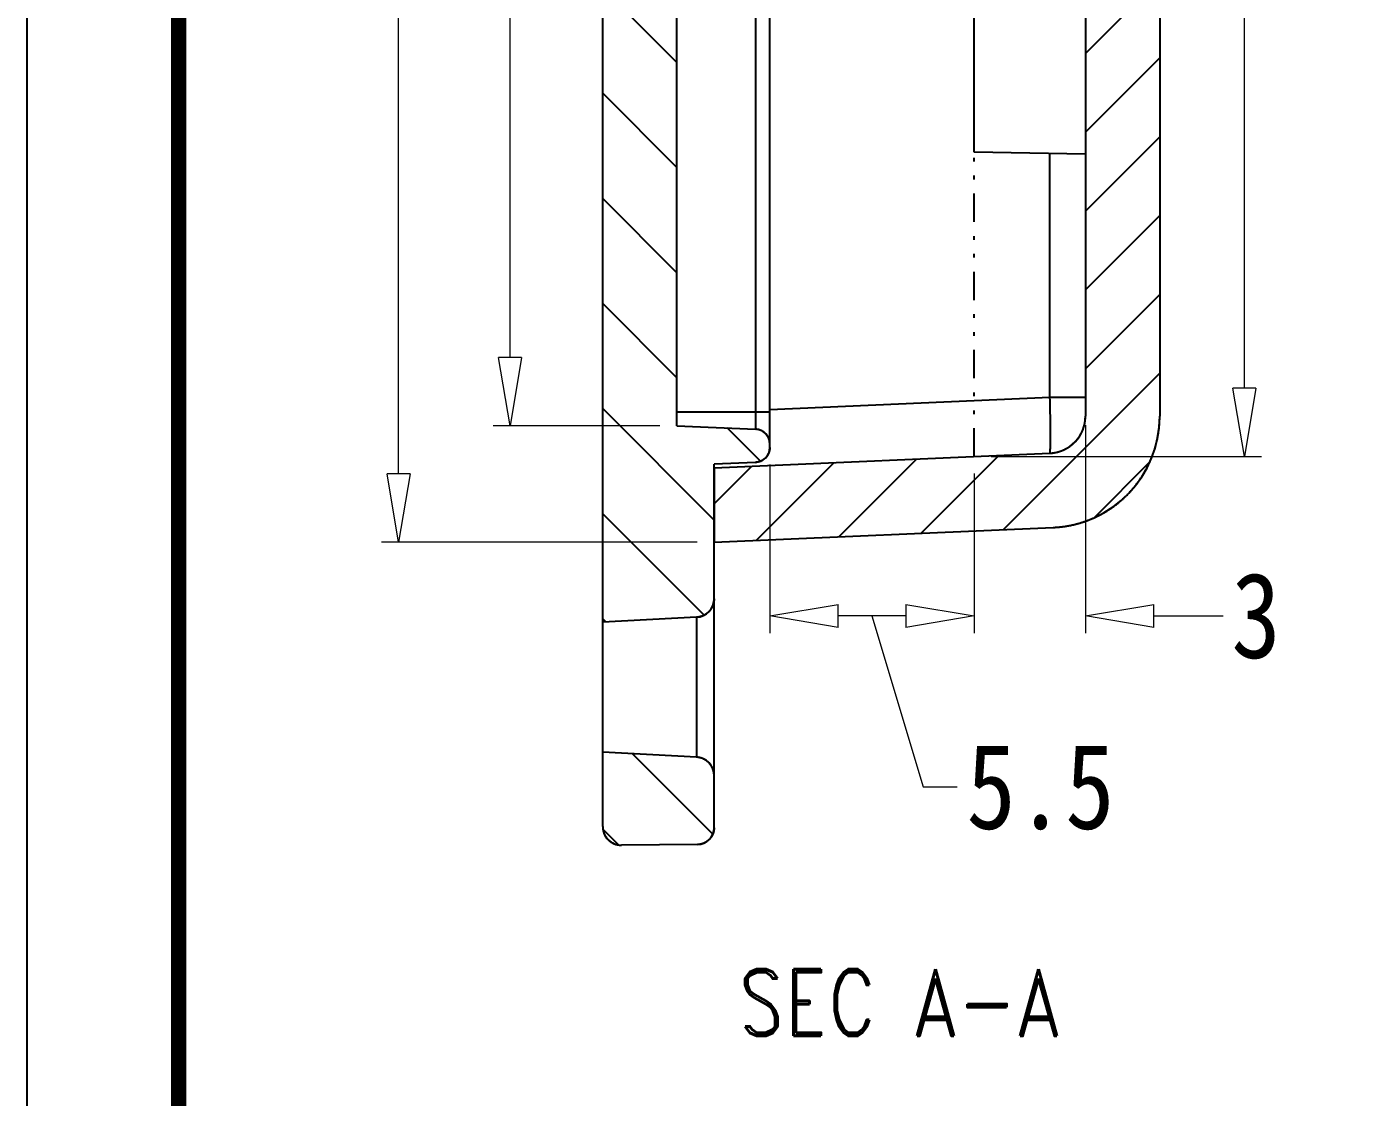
# Model space of a CAD drawing. Header units: millimetres. Extents: x 891 to 1788, y -1993 to 199.
# Drawn here: x 890.85 to 927.02, y 103.81 to 132.61 of the extents above; entities that cross this region are included whole.
import ezdxf
from ezdxf.enums import TextEntityAlignment as Align

# ---------------------------------------------------------------- set-up
doc = ezdxf.new("R2010")
doc.units = ezdxf.units.MM
doc.linetypes.add('DIVIDE', pattern=[31.75, 12.7, -6.35, 0, -6.35, 0, -6.35])
doc.layers.add('dim', color=3, linetype='Continuous', lineweight=9)
doc.layers.add('hatch', color=56, linetype='Continuous', lineweight=9)
doc.layers.add('from', color=7, linetype='Continuous')
doc.styles.add('FFS', font='', dxfattribs={"width": 0.85})
doc.styles.add('LongTou', font='romand.shx', dxfattribs={"width": 0.8, "bigfont": 'whgdtxt.shx'})
doc.styles.get('FFS').set_extended_font_data('FangSong_GB2312')
doc.dimstyles.new('YanXiu', dxfattribs={"dimtxt": 2.5, "dimasz": 2.2, "dimexe": 1, "dimexo": 0.6, "dimgap": 0.66, "dimtad": 0, "dimzin": 9, "dimdsep": 46, "dimtxsty": 'FFS', "dimblk": 'CLOSEDBLANK', "dimcen": 0, "dimclrd": 256, "dimclre": 131, "dimclrt": 42, "dimazin": 0, "dimtfac": 1, "dimtofl": 0, "dimtmove": 0, "dimatfit": 3, "dimldrblk": 'CLOSEDBLANK', "dimfxl": 1, "dimlwd": 5, "dimlwe": 5, "dimarcsym": 0})

# ---------------------------------------------------------------- blocks, each defined once
blk = doc.blocks.new('_ClosedBlank')
at = {"color": 0, "linetype": 'ByBlock', "lineweight": -2}
for p, q in [((-1, 0.167), (0, 0)), ((-1, 0.167), (-1, -0.167)), ((0, 0), (-1, -0.167))]:
    blk.add_line(p, q, dxfattribs=at)
blk = doc.blocks.new('*D19')
at = {"layer": 'Defpoints', "color": 0}
for p in [(908.356, 165.605), (903.862, 121.875), (908.356, 121.875)]:
    blk.add_point(p, dxfattribs=at)
at = {"layer": 'dim', "color": 131, "lineweight": 5}
for p, q in [((907.896, 165.605), (903.403, 165.605)), ((907.896, 121.875), (903.403, 121.875))]:
    blk.add_line(p, q, dxfattribs=at)
at = {"layer": 'dim', "lineweight": 5}
for p, q in [((903.862, 163.765), (903.862, 147.386)), ((903.862, 123.715), (903.862, 140.094))]:
    blk.add_line(p, q, dxfattribs=at)
at = {"layer": 'dim', "lineweight": 5, "xscale": 1.84, "yscale": 1.84, "zscale": 1.84}
for p, rotation in [((903.862, 165.605), 90), ((903.862, 121.875), 270)]:
    blk.add_blockref('_ClosedBlank', p, dxfattribs=dict(at, rotation=rotation))
at = {"layer": 'dim', "color": 42, "insert": (903.862, 143.74), "char_height": 2.3, "attachment_point": 5, "rotation": 90, "style": 'FFS'}
blk.add_mtext('43.73', dxfattribs=at)
blk = doc.blocks.new('*D20')
at = {"layer": 'Defpoints', "color": 0}
for p in [(909.356, 168.74), (900.862, 118.74), (909.356, 118.74)]:
    blk.add_point(p, dxfattribs=at)
at = {"layer": 'dim', "color": 131, "lineweight": 5}
for p, q in [((908.896, 168.74), (900.403, 168.74)), ((908.896, 118.74), (900.403, 118.74))]:
    blk.add_line(p, q, dxfattribs=at)
at = {"layer": 'dim', "lineweight": 5}
for p, q in [((900.862, 166.9), (900.862, 145.351)), ((900.862, 120.58), (900.862, 142.128))]:
    blk.add_line(p, q, dxfattribs=at)
at = {"layer": 'dim', "lineweight": 5, "xscale": 1.84, "yscale": 1.84, "zscale": 1.84}
for p, rotation in [((900.862, 168.74), 90), ((900.862, 118.74), 270)]:
    blk.add_blockref('_ClosedBlank', p, dxfattribs=dict(at, rotation=rotation))
at = {"layer": 'dim', "color": 42, "insert": (900.862, 143.74), "char_height": 2.3, "attachment_point": 5, "rotation": 90, "style": 'FFS'}
blk.add_mtext('50', dxfattribs=at)
blk = doc.blocks.new('*D23')
at = {"layer": 'Defpoints', "color": 0}
for p in [(919.356, 122.354), (916.356, 121.047), (916.356, 116.757)]:
    blk.add_point(p, dxfattribs=at)
at = {"layer": 'dim', "color": 131, "lineweight": 5}
for p, q in [((919.356, 121.894), (919.356, 116.298)), ((916.356, 120.587), (916.356, 116.298))]:
    blk.add_line(p, q, dxfattribs=at)
at = {"layer": 'dim', "lineweight": 5}
for p, q in [((914.516, 116.757), (912.676, 116.757)), ((921.196, 116.757), (923.068, 116.757))]:
    blk.add_line(p, q, dxfattribs=at)
at = {"layer": 'dim', "lineweight": 5, "xscale": 1.84, "yscale": 1.84, "zscale": 1.84}
blk.add_blockref('_ClosedBlank', (916.356, 116.757), dxfattribs=at)
at = {"layer": 'dim', "lineweight": 5, "xscale": 1.84, "yscale": 1.84, "zscale": 1.84, "rotation": 180}
blk.add_blockref('_ClosedBlank', (919.356, 116.757), dxfattribs=at)
at = {"layer": 'dim', "color": 42, "insert": (923.95, 116.757), "char_height": 2.3, "attachment_point": 5, "style": 'FFS'}
blk.add_mtext('3', dxfattribs=at)
blk = doc.blocks.new('*D24')
at = {"layer": 'Defpoints', "color": 0}
for p in [(916.356, 166.432), (923.635, 166.432), (916.356, 121.047)]:
    blk.add_point(p, dxfattribs=at)
at = {"layer": 'dim', "color": 131, "lineweight": 5}
for p, q in [((916.816, 166.432), (924.095, 166.432)), ((916.816, 121.047), (924.095, 121.047))]:
    blk.add_line(p, q, dxfattribs=at)
at = {"layer": 'dim', "lineweight": 5}
for p, q in [((923.635, 164.592), (923.635, 147.354)), ((923.635, 122.887), (923.635, 140.125))]:
    blk.add_line(p, q, dxfattribs=at)
at = {"layer": 'dim', "lineweight": 5, "xscale": 1.84, "yscale": 1.84, "zscale": 1.84}
for p, rotation in [((923.635, 166.432), 90), ((923.635, 121.047), 270)]:
    blk.add_blockref('_ClosedBlank', p, dxfattribs=dict(at, rotation=rotation))
at = {"layer": 'dim', "color": 42, "insert": (923.635, 143.74), "char_height": 2.3, "attachment_point": 5, "rotation": 90, "style": 'FFS'}
blk.add_mtext('45.38', dxfattribs=at)
blk = doc.blocks.new('*D25')
at = {"layer": 'Defpoints', "color": 0}
for p in [(910.856, 121.29), (916.356, 121.047), (910.856, 116.757)]:
    blk.add_point(p, dxfattribs=at)
at = {"layer": 'dim', "color": 131, "lineweight": 5}
for p, q in [((910.856, 120.83), (910.856, 116.298)), ((916.356, 120.587), (916.356, 116.298))]:
    blk.add_line(p, q, dxfattribs=at)
at = {"layer": 'dim', "lineweight": 5}
for p, q in [((914.516, 116.757), (912.696, 116.757)), ((913.606, 116.757), (914.986, 112.158)), ((914.986, 112.158), (915.905, 112.158))]:
    blk.add_line(p, q, dxfattribs=at)
at = {"layer": 'dim', "lineweight": 5, "xscale": 1.84, "yscale": 1.84, "zscale": 1.84, "rotation": 180}
blk.add_blockref('_ClosedBlank', (910.856, 116.757), dxfattribs=at)
at = {"layer": 'dim', "lineweight": 5, "xscale": 1.84, "yscale": 1.84, "zscale": 1.84}
blk.add_blockref('_ClosedBlank', (916.356, 116.757), dxfattribs=at)
at = {"layer": 'dim', "color": 42, "insert": (918.146, 112.158), "char_height": 2.3, "attachment_point": 5, "style": 'FFS'}
blk.add_mtext('5.5', dxfattribs=at)

msp = doc.modelspace()

# ---------------------------------------------------------------- hatches: boundary and pattern name
at = {"linetype": 'Continuous'}
h = msp.add_hatch(dxfattribs=at)
h.set_pattern_fill('DEFAULT__2', color=40, scale=2, angle=135, style=0, pattern_type=0)
h.set_pattern_definition([(135, (1502.752, -392.0378), (-1.4142136, -1.4142136), [])])
edge = h.paths.add_edge_path()
edge.add_line((909.356, 111.058), (909.356, 112.458))
edge.add_spline(control_points=[(909.356, 111.058), (909.356, 110.796), (909.172, 110.61), (908.91, 110.608)], knot_values=[0, 0, 0, 0, 1, 1, 1, 1], weights=[1, 0.80679, 0.80679, 1], degree=3, periodic=0)
edge.add_line((908.91, 110.608), (906.86, 110.59))
edge.add_spline(control_points=[(906.356, 111.09), (906.356, 110.795), (906.565, 110.587), (906.86, 110.59)], knot_values=[0, 0, 0, 0, 1, 1, 1, 1], weights=[1, 0.802676, 0.802676, 1], degree=3, periodic=0)
edge.add_line((906.356, 111.09), (906.356, 113.09))
edge.add_line((908.882, 112.957), (906.356, 113.09))
edge.add_spline(control_points=[(909.356, 112.458), (909.356, 112.739), (909.163, 112.943), (908.882, 112.957)], knot_values=[0, 0, 0, 0, 1, 1, 1, 1], weights=[1, 0.816916, 0.816916, 1], degree=3, periodic=0)
edge = h.paths.add_edge_path()
edge.add_line((909.356, 117.221), (909.356, 120.842))
edge.add_spline(control_points=[(909.356, 117.221), (909.356, 116.94), (909.163, 116.737), (908.882, 116.722)], knot_values=[0, 0, 0, 0, 1, 1, 1, 1], weights=[1, 0.816916, 0.816916, 1], degree=3, periodic=0)
edge.add_line((908.882, 116.722), (906.356, 116.59))
edge.add_line((906.356, 116.59), (906.356, 170.89))
edge.add_line((908.882, 170.757), (906.356, 170.89))
edge.add_spline(control_points=[(909.356, 170.258), (909.356, 170.539), (909.163, 170.743), (908.882, 170.757)], knot_values=[0, 0, 0, 0, 1, 1, 1, 1], weights=[1, 0.816916, 0.816916, 1], degree=3, periodic=0)
edge.add_line((909.356, 166.638), (909.356, 170.258))
edge.add_line((910.473, 166.589), (909.356, 166.638))
edge.add_spline(control_points=[(910.856, 166.189), (910.856, 166.416), (910.699, 166.579), (910.473, 166.589)], knot_values=[0, 0, 0, 0, 1, 1, 1, 1], weights=[1, 0.814909, 0.814909, 1], degree=3, periodic=0)
edge.add_line((910.856, 166.097), (910.856, 166.189))
edge.add_spline(control_points=[(910.856, 166.097), (910.856, 165.871), (910.699, 165.707), (910.473, 165.697)], knot_values=[0, 0, 0, 0, 1, 1, 1, 1], weights=[1, 0.814909, 0.814909, 1], degree=3, periodic=0)
edge.add_line((908.356, 165.605), (910.473, 165.697))
edge.add_line((908.356, 121.875), (908.356, 165.605))
edge.add_line((908.356, 121.875), (910.473, 121.782))
edge.add_spline(control_points=[(910.856, 121.382), (910.856, 121.609), (910.699, 121.772), (910.473, 121.782)], knot_values=[0, 0, 0, 0, 1, 1, 1, 1], weights=[1, 0.814909, 0.814909, 1], degree=3, periodic=0)
edge.add_line((910.856, 121.29), (910.856, 121.382))
edge.add_spline(control_points=[(910.856, 121.29), (910.856, 121.064), (910.699, 120.9), (910.473, 120.89)], knot_values=[0, 0, 0, 0, 1, 1, 1, 1], weights=[1, 0.814909, 0.814909, 1], degree=3, periodic=0)
edge.add_line((910.473, 120.89), (909.356, 120.842))
edge = h.paths.add_edge_path()
edge.add_line((909.356, 175.021), (909.356, 176.422))
edge.add_spline(control_points=[(909.356, 175.021), (909.356, 174.74), (909.163, 174.537), (908.882, 174.522)], knot_values=[0, 0, 0, 0, 1, 1, 1, 1], weights=[1, 0.816916, 0.816916, 1], degree=3, periodic=0)
edge.add_line((908.882, 174.522), (906.356, 174.39))
edge.add_line((906.356, 174.39), (906.356, 176.39))
edge.add_spline(control_points=[(906.356, 176.39), (906.356, 176.685), (906.565, 176.892), (906.86, 176.89)], knot_values=[0, 0, 0, 0, 1, 1, 1, 1], weights=[1, 0.802676, 0.802676, 1], degree=3, periodic=0)
edge.add_line((908.91, 176.872), (906.86, 176.89))
edge.add_spline(control_points=[(909.356, 176.422), (909.356, 176.684), (909.172, 176.869), (908.91, 176.872)], knot_values=[0, 0, 0, 0, 1, 1, 1, 1], weights=[1, 0.80679, 0.80679, 1], degree=3, periodic=0)
h = msp.add_hatch(dxfattribs=at)
h.set_pattern_fill('DEFAULT__1', color=40, scale=1.5, angle=225, style=0, pattern_type=0)
h.set_pattern_definition([(225, (1502.752, -392.0378), (1.0606602, -1.0606602), [])])
edge = h.paths.add_edge_path()
edge.add_line((909.356, 120.742), (909.356, 118.74))
edge.add_line((909.356, 120.742), (918.399, 121.136))
edge.add_spline(control_points=[(918.399, 121.136), (918.965, 121.161), (919.356, 121.57), (919.356, 122.135)], knot_values=[0, 0, 0, 0, 1, 1, 1, 1], weights=[1, 0.814909, 0.814909, 1], degree=3, periodic=0)
edge.add_line((919.356, 165.344), (919.356, 122.135))
edge.add_spline(control_points=[(918.399, 166.343), (918.965, 166.318), (919.356, 165.91), (919.356, 165.344)], knot_values=[0, 0, 0, 0, 1, 1, 1, 1], weights=[1, 0.814909, 0.814909, 1], degree=3, periodic=0)
edge.add_line((909.356, 166.738), (918.399, 166.343))
edge.add_line((909.356, 168.74), (909.356, 166.738))
edge.add_line((909.356, 168.74), (918.487, 168.341))
edge.add_spline(control_points=[(918.487, 168.341), (920.182, 168.267), (921.356, 167.041), (921.356, 165.344)], knot_values=[0, 0, 0, 0, 1, 1, 1, 1], weights=[1, 0.814909, 0.814909, 1], degree=3, periodic=0)
edge.add_line((921.356, 165.344), (921.356, 122.135))
edge.add_spline(control_points=[(918.487, 119.138), (920.182, 119.212), (921.356, 120.438), (921.356, 122.135)], knot_values=[0, 0, 0, 0, 1, 1, 1, 1], weights=[1, 0.814909, 0.814909, 1], degree=3, periodic=0)
edge.add_line((909.356, 118.74), (918.487, 119.138))

# ---------------------------------------------------------------- linework, layer by layer
at = {"color": 7, "linetype": 'Continuous'}
for p, q in [((906.356, 111.09, 0), (906.356, 176.39, 0)), ((906.356, 116.59, 0), (906.356, 170.89, 0)), ((908.356, 121.875, 0), (908.356, 165.605, 0)), ((908.356, 121.875, 0), (908.356, 165.605, 0)), ((919.356, 165.344, 0), (919.356, 122.135, 0)), ((919.356, 165.344, 0), (919.356, 122.135, 0)), ((921.356, 165.344, 0), (921.356, 122.135, 0)), ((921.356, 165.344, 0), (921.356, 122.135, 0)), ((910.473, 160.474, 0), (910.473, 121.782, 0)), ((910.856, 121.29, 0), (910.856, 160.481, 0)), ((916.356, 129.24, 0), (916.356, 133.24, 0)), ((919.356, 129.187, 0), (916.356, 129.24, 0)), ((918.399, 122.635, 0), (918.399, 129.204, 0)), ((918.399, 122.635, 0), (910.853, 122.306, 0)), ((919.356, 122.635, 0), (918.399, 122.635, 0)), ((910.856, 122.24, 0), (908.356, 122.24, 0)), ((908.356, 121.875, 0), (910.473, 121.782, 0)), ((908.356, 121.875, 0), (910.473, 121.782, 0)), ((910.856, 121.29, 0), (910.856, 121.382, 0)), ((909.356, 120.742, 0), (918.399, 121.136, 0)), ((909.356, 120.742, 0), (918.399, 121.136, 0)), ((910.473, 120.89, 0), (909.356, 120.842, 0)), ((910.473, 120.89, 0), (909.356, 120.842, 0)), ((909.356, 111.058, 0), (909.356, 120.842, 0)), ((909.356, 117.221, 0), (909.356, 120.842, 0)), ((909.356, 120.742, 0), (909.356, 118.74, 0)), ((909.356, 118.74, 0), (918.487, 119.138, 0)), ((909.356, 118.74, 0), (918.487, 119.138, 0)), ((908.882, 116.722, 0), (906.356, 116.59, 0)), ((908.882, 116.722, 0), (906.356, 116.59, 0)), ((908.882, 116.722, 0), (908.882, 112.957, 0)), ((908.882, 112.957, 0), (906.356, 113.09, 0)), ((908.882, 112.957, 0), (906.356, 113.09, 0)), ((906.356, 111.09, 0), (906.356, 113.09, 0)), ((909.356, 111.058, 0), (909.356, 112.458, 0)), ((908.91, 110.608, 0), (906.86, 110.59, 0)), ((908.91, 110.608, 0), (906.86, 110.59, 0))]:
    msp.add_line(p, q, dxfattribs=at)
at = {"color": 2, "linetype": 'DIVIDE', "ltscale": 0.06}
msp.add_line((916.356, 121.047, 0), (916.356, 129.24, 0), dxfattribs=at)
at = {"color": 7, "linetype": 'Continuous'}
for centre, radius, start, end in [((918.356, 122.135, 0), 1, 272.5, 0), ((918.356, 122.135, 0), 3, 272.5, 0), ((910.456, 121.382, 0), 0.4, 0, 87.5), ((910.456, 121.29, 0), 0.4, 272.5, 0), ((908.856, 117.221, 0), 0.5, 273, 0), ((908.856, 112.458, 0), 0.5, 0, 87), ((906.856, 111.09, 0), 0.5, 180, 270.5), ((908.906, 111.058, 0), 0.45, 270.5, 0)]:
    msp.add_arc(centre, radius, start, end, dxfattribs=at)
for points, start_tangent, end_tangent in [([(918.399, 121.136, 0), (918.408, 121.174, 0), (918.414, 121.285, 0), (918.417, 121.464, 0), (918.417, 121.701, 0), (918.414, 121.985, 0), (918.408, 122.302, 0), (918.399, 122.635, 0)], (0.998997, 0.044784), (-0.029051, 0.999578)), ([(918.399, 121.136, 0), (918.41, 121.137, 0), (918.421, 121.138, 0), (918.432, 121.138, 0), (918.443, 121.139, 0), (918.454, 121.14, 0), (918.465, 121.141, 0), (918.476, 121.143, 0), (918.487, 121.144, 0), (918.498, 121.146, 0), (918.509, 121.147, 0), (918.52, 121.149, 0), (918.531, 121.151, 0), (918.543, 121.153, 0), (918.554, 121.155, 0), (918.565, 121.158, 0), (918.576, 121.16, 0), (918.587, 121.163, 0), (918.599, 121.165, 0), (918.61, 121.168, 0), (918.621, 121.171, 0), (918.632, 121.174, 0), (918.644, 121.178, 0), (918.655, 121.181, 0), (918.666, 121.185, 0), (918.677, 121.189, 0), (918.689, 121.192, 0), (918.7, 121.196, 0), (918.711, 121.201, 0), (918.722, 121.205, 0), (918.733, 121.209, 0), (918.744, 121.214, 0), (918.755, 121.219, 0), (918.766, 121.224, 0), (918.777, 121.229, 0), (918.788, 121.234, 0), (918.799, 121.239, 0), (918.81, 121.245, 0), (918.821, 121.25, 0), (918.832, 121.256, 0), (918.843, 121.262, 0), (918.853, 121.268, 0), (918.864, 121.274, 0), (918.874, 121.28, 0), (918.885, 121.287, 0), (918.895, 121.294, 0), (918.906, 121.3, 0), (918.916, 121.307, 0), (918.926, 121.314, 0), (918.937, 121.321, 0), (918.947, 121.329, 0), (918.957, 121.336, 0), (918.967, 121.344, 0), (918.976, 121.351, 0), (918.986, 121.359, 0), (918.996, 121.367, 0), (919.005, 121.375, 0), (919.015, 121.383, 0), (919.024, 121.392, 0), (919.033, 121.4, 0), (919.043, 121.409, 0), (919.052, 121.417, 0), (919.061, 121.426, 0), (919.069, 121.435, 0), (919.078, 121.444, 0), (919.087, 121.453, 0), (919.095, 121.462, 0), (919.104, 121.472, 0), (919.112, 121.481, 0), (919.12, 121.491, 0), (919.128, 121.5, 0), (919.136, 121.51, 0), (919.144, 121.52, 0), (919.151, 121.53, 0), (919.159, 121.54, 0), (919.166, 121.55, 0), (919.174, 121.56, 0), (919.181, 121.57, 0), (919.188, 121.58, 0), (919.195, 121.591, 0), (919.201, 121.601, 0), (919.208, 121.612, 0), (919.214, 121.622, 0), (919.221, 121.633, 0), (919.227, 121.644, 0), (919.233, 121.655, 0), (919.239, 121.665, 0), (919.244, 121.676, 0), (919.25, 121.687, 0), (919.255, 121.698, 0), (919.261, 121.709, 0), (919.266, 121.72, 0), (919.271, 121.732, 0), (919.275, 121.743, 0), (919.28, 121.754, 0), (919.285, 121.765, 0), (919.289, 121.776, 0), (919.293, 121.788, 0), (919.297, 121.799, 0), (919.301, 121.81, 0), (919.305, 121.821, 0), (919.309, 121.833, 0), (919.312, 121.844, 0), (919.316, 121.856, 0), (919.319, 121.867, 0), (919.322, 121.878, 0), (919.325, 121.89, 0), (919.328, 121.901, 0), (919.331, 121.912, 0), (919.333, 121.924, 0), (919.336, 121.935, 0), (919.338, 121.946, 0), (919.34, 121.958, 0), (919.342, 121.969, 0), (919.344, 121.98, 0), (919.345, 121.992, 0), (919.347, 122.003, 0), (919.348, 122.014, 0), (919.35, 122.025, 0), (919.351, 122.037, 0), (919.352, 122.048, 0), (919.353, 122.059, 0), (919.354, 122.07, 0), (919.354, 122.081, 0), (919.355, 122.092, 0), (919.355, 122.103, 0), (919.356, 122.114, 0), (919.356, 122.125, 0), (919.356, 122.135, 0)], (0.999048, 0.043619), (0, 1)), ([(918.487, 119.138, 0), (918.519, 119.14, 0), (918.552, 119.142, 0), (918.584, 119.144, 0), (918.617, 119.147, 0), (918.65, 119.15, 0), (918.683, 119.153, 0), (918.716, 119.157, 0), (918.749, 119.161, 0), (918.783, 119.166, 0), (918.816, 119.171, 0), (918.849, 119.176, 0), (918.883, 119.182, 0), (918.916, 119.188, 0), (918.95, 119.195, 0), (918.983, 119.202, 0), (919.017, 119.209, 0), (919.051, 119.217, 0), (919.084, 119.225, 0), (919.118, 119.234, 0), (919.152, 119.243, 0), (919.186, 119.252, 0), (919.219, 119.262, 0), (919.253, 119.273, 0), (919.287, 119.284, 0), (919.32, 119.295, 0), (919.354, 119.306, 0), (919.388, 119.318, 0), (919.421, 119.331, 0), (919.455, 119.344, 0), (919.488, 119.357, 0), (919.521, 119.371, 0), (919.554, 119.385, 0), (919.588, 119.4, 0), (919.621, 119.415, 0), (919.653, 119.431, 0), (919.686, 119.447, 0), (919.719, 119.463, 0), (919.751, 119.48, 0), (919.784, 119.497, 0), (919.816, 119.515, 0), (919.848, 119.533, 0), (919.88, 119.551, 0), (919.912, 119.57, 0), (919.943, 119.59, 0), (919.975, 119.61, 0), (920.006, 119.63, 0), (920.037, 119.651, 0), (920.067, 119.672, 0), (920.098, 119.693, 0), (920.128, 119.715, 0), (920.158, 119.737, 0), (920.188, 119.76, 0), (920.217, 119.783, 0), (920.247, 119.806, 0), (920.276, 119.83, 0), (920.304, 119.854, 0), (920.333, 119.879, 0), (920.361, 119.904, 0), (920.389, 119.929, 0), (920.416, 119.955, 0), (920.443, 119.981, 0), (920.47, 120.007, 0), (920.497, 120.034, 0), (920.523, 120.061, 0), (920.549, 120.088, 0), (920.574, 120.116, 0), (920.599, 120.144, 0), (920.624, 120.172, 0), (920.649, 120.201, 0), (920.673, 120.23, 0), (920.696, 120.259, 0), (920.72, 120.288, 0), (920.743, 120.318, 0), (920.765, 120.348, 0), (920.787, 120.378, 0), (920.809, 120.409, 0), (920.83, 120.439, 0), (920.851, 120.47, 0), (920.872, 120.502, 0), (920.892, 120.533, 0), (920.912, 120.565, 0), (920.931, 120.596, 0), (920.95, 120.628, 0), (920.968, 120.661, 0), (920.986, 120.693, 0), (921.004, 120.725, 0), (921.021, 120.758, 0), (921.038, 120.791, 0), (921.054, 120.824, 0), (921.07, 120.857, 0), (921.085, 120.89, 0), (921.1, 120.924, 0), (921.115, 120.957, 0), (921.129, 120.991, 0), (921.142, 121.024, 0), (921.156, 121.058, 0), (921.168, 121.092, 0), (921.181, 121.126, 0), (921.193, 121.16, 0), (921.204, 121.194, 0), (921.215, 121.228, 0), (921.226, 121.262, 0), (921.236, 121.296, 0), (921.246, 121.33, 0), (921.255, 121.364, 0), (921.264, 121.398, 0), (921.272, 121.432, 0), (921.28, 121.466, 0), (921.288, 121.5, 0), (921.295, 121.534, 0), (921.302, 121.568, 0), (921.308, 121.602, 0), (921.314, 121.636, 0), (921.32, 121.67, 0), (921.325, 121.704, 0), (921.329, 121.738, 0), (921.334, 121.772, 0), (921.338, 121.805, 0), (921.341, 121.839, 0), (921.344, 121.872, 0), (921.347, 121.905, 0), (921.349, 121.939, 0), (921.351, 121.972, 0), (921.353, 122.005, 0), (921.354, 122.038, 0), (921.355, 122.07, 0), (921.356, 122.103, 0), (921.356, 122.135, 0)], (0.999048, 0.043619), (0, 1)), ([(910.856, 121.382, 0), (910.856, 121.387, 0), (910.856, 121.391, 0), (910.856, 121.396, 0), (910.855, 121.4, 0), (910.855, 121.404, 0), (910.855, 121.409, 0), (910.855, 121.413, 0), (910.854, 121.418, 0), (910.854, 121.422, 0), (910.853, 121.427, 0), (910.853, 121.431, 0), (910.852, 121.435, 0), (910.852, 121.44, 0), (910.851, 121.445, 0), (910.85, 121.449, 0), (910.849, 121.454, 0), (910.849, 121.458, 0), (910.848, 121.463, 0), (910.847, 121.467, 0), (910.846, 121.472, 0), (910.845, 121.476, 0), (910.844, 121.481, 0), (910.842, 121.485, 0), (910.841, 121.49, 0), (910.84, 121.494, 0), (910.839, 121.499, 0), (910.837, 121.504, 0), (910.836, 121.508, 0), (910.834, 121.513, 0), (910.833, 121.517, 0), (910.831, 121.522, 0), (910.829, 121.526, 0), (910.827, 121.531, 0), (910.826, 121.535, 0), (910.824, 121.54, 0), (910.822, 121.544, 0), (910.82, 121.549, 0), (910.818, 121.553, 0), (910.816, 121.557, 0), (910.813, 121.562, 0), (910.811, 121.566, 0), (910.809, 121.57, 0), (910.807, 121.575, 0), (910.804, 121.579, 0), (910.802, 121.583, 0), (910.799, 121.588, 0), (910.797, 121.592, 0), (910.794, 121.596, 0), (910.791, 121.6, 0), (910.789, 121.604, 0), (910.786, 121.609, 0), (910.783, 121.613, 0), (910.78, 121.617, 0), (910.777, 121.621, 0), (910.774, 121.625, 0), (910.771, 121.629, 0), (910.768, 121.633, 0), (910.765, 121.637, 0), (910.762, 121.64, 0), (910.758, 121.644, 0), (910.755, 121.648, 0), (910.752, 121.652, 0), (910.748, 121.655, 0), (910.745, 121.659, 0), (910.741, 121.663, 0), (910.738, 121.666, 0), (910.734, 121.67, 0), (910.731, 121.673, 0), (910.727, 121.677, 0), (910.723, 121.68, 0), (910.719, 121.683, 0), (910.716, 121.687, 0), (910.712, 121.69, 0), (910.708, 121.693, 0), (910.704, 121.696, 0), (910.7, 121.699, 0), (910.696, 121.702, 0), (910.692, 121.705, 0), (910.688, 121.708, 0), (910.684, 121.711, 0), (910.68, 121.714, 0), (910.676, 121.717, 0), (910.672, 121.719, 0), (910.668, 121.722, 0), (910.663, 121.724, 0), (910.659, 121.727, 0), (910.655, 121.729, 0), (910.651, 121.732, 0), (910.646, 121.734, 0), (910.642, 121.737, 0), (910.638, 121.739, 0), (910.633, 121.741, 0), (910.629, 121.743, 0), (910.624, 121.745, 0), (910.62, 121.747, 0), (910.616, 121.749, 0), (910.611, 121.751, 0), (910.607, 121.753, 0), (910.602, 121.755, 0), (910.598, 121.756, 0), (910.593, 121.758, 0), (910.589, 121.76, 0), (910.584, 121.761, 0), (910.58, 121.763, 0), (910.575, 121.764, 0), (910.571, 121.766, 0), (910.566, 121.767, 0), (910.562, 121.768, 0), (910.557, 121.769, 0), (910.553, 121.771, 0), (910.549, 121.772, 0), (910.544, 121.773, 0), (910.54, 121.774, 0), (910.535, 121.775, 0), (910.531, 121.775, 0), (910.526, 121.776, 0), (910.522, 121.777, 0), (910.517, 121.778, 0), (910.513, 121.778, 0), (910.508, 121.779, 0), (910.504, 121.78, 0), (910.499, 121.78, 0), (910.495, 121.781, 0), (910.491, 121.781, 0), (910.486, 121.781, 0), (910.482, 121.782, 0), (910.478, 121.782, 0), (910.473, 121.782, 0)], (0, 1), (-0.999048, 0.043619)), ([(910.856, 121.29, 0), (910.856, 121.286, 0), (910.856, 121.281, 0), (910.856, 121.277, 0), (910.855, 121.273, 0), (910.855, 121.268, 0), (910.855, 121.264, 0), (910.855, 121.259, 0), (910.854, 121.255, 0), (910.854, 121.25, 0), (910.853, 121.246, 0), (910.853, 121.242, 0), (910.852, 121.237, 0), (910.852, 121.233, 0), (910.851, 121.228, 0), (910.85, 121.224, 0), (910.849, 121.219, 0), (910.849, 121.214, 0), (910.848, 121.21, 0), (910.847, 121.205, 0), (910.846, 121.201, 0), (910.845, 121.196, 0), (910.844, 121.192, 0), (910.842, 121.187, 0), (910.841, 121.183, 0), (910.84, 121.178, 0), (910.839, 121.174, 0), (910.837, 121.169, 0), (910.836, 121.164, 0), (910.834, 121.16, 0), (910.833, 121.155, 0), (910.831, 121.151, 0), (910.829, 121.146, 0), (910.827, 121.142, 0), (910.826, 121.137, 0), (910.824, 121.133, 0), (910.822, 121.128, 0), (910.82, 121.124, 0), (910.818, 121.12, 0), (910.816, 121.115, 0), (910.813, 121.111, 0), (910.811, 121.106, 0), (910.809, 121.102, 0), (910.807, 121.098, 0), (910.804, 121.093, 0), (910.802, 121.089, 0), (910.799, 121.085, 0), (910.797, 121.081, 0), (910.794, 121.076, 0), (910.791, 121.072, 0), (910.789, 121.068, 0), (910.786, 121.064, 0), (910.783, 121.06, 0), (910.78, 121.056, 0), (910.777, 121.052, 0), (910.774, 121.048, 0), (910.771, 121.044, 0), (910.768, 121.04, 0), (910.765, 121.036, 0), (910.762, 121.032, 0), (910.758, 121.028, 0), (910.755, 121.025, 0), (910.752, 121.021, 0), (910.748, 121.017, 0), (910.745, 121.013, 0), (910.741, 121.01, 0), (910.738, 121.006, 0), (910.734, 121.003, 0), (910.731, 120.999, 0), (910.727, 120.996, 0), (910.723, 120.993, 0), (910.719, 120.989, 0), (910.716, 120.986, 0), (910.712, 120.983, 0), (910.708, 120.98, 0), (910.704, 120.976, 0), (910.7, 120.973, 0), (910.696, 120.97, 0), (910.692, 120.967, 0), (910.688, 120.964, 0), (910.684, 120.962, 0), (910.68, 120.959, 0), (910.676, 120.956, 0), (910.672, 120.953, 0), (910.668, 120.951, 0), (910.663, 120.948, 0), (910.659, 120.946, 0), (910.655, 120.943, 0), (910.651, 120.941, 0), (910.646, 120.938, 0), (910.642, 120.936, 0), (910.638, 120.934, 0), (910.633, 120.932, 0), (910.629, 120.929, 0), (910.624, 120.927, 0), (910.62, 120.925, 0), (910.616, 120.923, 0), (910.611, 120.921, 0), (910.607, 120.92, 0), (910.602, 120.918, 0), (910.598, 120.916, 0), (910.593, 120.914, 0), (910.589, 120.913, 0), (910.584, 120.911, 0), (910.58, 120.91, 0), (910.575, 120.908, 0), (910.571, 120.907, 0), (910.566, 120.906, 0), (910.562, 120.904, 0), (910.557, 120.903, 0), (910.553, 120.902, 0), (910.549, 120.901, 0), (910.544, 120.9, 0), (910.54, 120.899, 0), (910.535, 120.898, 0), (910.531, 120.897, 0), (910.526, 120.896, 0), (910.522, 120.896, 0), (910.517, 120.895, 0), (910.513, 120.894, 0), (910.508, 120.894, 0), (910.504, 120.893, 0), (910.499, 120.892, 0), (910.495, 120.892, 0), (910.491, 120.892, 0), (910.486, 120.891, 0), (910.482, 120.891, 0), (910.478, 120.891, 0), (910.473, 120.89, 0)], (0, -1), (-0.999048, -0.043619)), ([(909.356, 117.221, 0), (909.356, 117.216, 0), (909.356, 117.211, 0), (909.356, 117.205, 0), (909.355, 117.2, 0), (909.355, 117.194, 0), (909.355, 117.189, 0), (909.354, 117.183, 0), (909.354, 117.178, 0), (909.353, 117.172, 0), (909.353, 117.167, 0), (909.352, 117.161, 0), (909.351, 117.155, 0), (909.351, 117.15, 0), (909.35, 117.144, 0), (909.349, 117.139, 0), (909.348, 117.133, 0), (909.347, 117.127, 0), (909.346, 117.122, 0), (909.345, 117.116, 0), (909.343, 117.11, 0), (909.342, 117.105, 0), (909.341, 117.099, 0), (909.339, 117.093, 0), (909.338, 117.088, 0), (909.336, 117.082, 0), (909.334, 117.076, 0), (909.333, 117.071, 0), (909.331, 117.065, 0), (909.329, 117.06, 0), (909.327, 117.054, 0), (909.325, 117.048, 0), (909.323, 117.043, 0), (909.321, 117.037, 0), (909.318, 117.032, 0), (909.316, 117.026, 0), (909.314, 117.02, 0), (909.311, 117.015, 0), (909.309, 117.009, 0), (909.306, 117.004, 0), (909.303, 116.998, 0), (909.301, 116.993, 0), (909.298, 116.988, 0), (909.295, 116.982, 0), (909.292, 116.977, 0), (909.289, 116.971, 0), (909.286, 116.966, 0), (909.283, 116.961, 0), (909.279, 116.956, 0), (909.276, 116.95, 0), (909.273, 116.945, 0), (909.269, 116.94, 0), (909.266, 116.935, 0), (909.262, 116.93, 0), (909.258, 116.925, 0), (909.255, 116.92, 0), (909.251, 116.915, 0), (909.247, 116.91, 0), (909.243, 116.905, 0), (909.239, 116.9, 0), (909.235, 116.896, 0), (909.231, 116.891, 0), (909.227, 116.886, 0), (909.223, 116.882, 0), (909.219, 116.877, 0), (909.214, 116.873, 0), (909.21, 116.868, 0), (909.205, 116.864, 0), (909.201, 116.86, 0), (909.196, 116.855, 0), (909.192, 116.851, 0), (909.187, 116.847, 0), (909.182, 116.843, 0), (909.178, 116.839, 0), (909.173, 116.835, 0), (909.168, 116.831, 0), (909.163, 116.827, 0), (909.158, 116.823, 0), (909.153, 116.82, 0), (909.148, 116.816, 0), (909.143, 116.812, 0), (909.138, 116.809, 0), (909.133, 116.805, 0), (909.128, 116.802, 0), (909.123, 116.799, 0), (909.118, 116.795, 0), (909.112, 116.792, 0), (909.107, 116.789, 0), (909.102, 116.786, 0), (909.097, 116.783, 0), (909.091, 116.78, 0), (909.086, 116.777, 0), (909.08, 116.775, 0), (909.075, 116.772, 0), (909.07, 116.769, 0), (909.064, 116.767, 0), (909.059, 116.764, 0), (909.053, 116.762, 0), (909.048, 116.76, 0), (909.042, 116.757, 0), (909.037, 116.755, 0), (909.031, 116.753, 0), (909.026, 116.751, 0), (909.02, 116.749, 0), (909.014, 116.747, 0), (909.009, 116.745, 0), (909.003, 116.744, 0), (908.998, 116.742, 0), (908.992, 116.74, 0), (908.987, 116.739, 0), (908.981, 116.737, 0), (908.975, 116.736, 0), (908.97, 116.735, 0), (908.964, 116.733, 0), (908.959, 116.732, 0), (908.953, 116.731, 0), (908.948, 116.73, 0), (908.942, 116.729, 0), (908.937, 116.728, 0), (908.931, 116.727, 0), (908.926, 116.726, 0), (908.92, 116.725, 0), (908.915, 116.725, 0), (908.909, 116.724, 0), (908.904, 116.724, 0), (908.898, 116.723, 0), (908.893, 116.723, 0), (908.887, 116.722, 0), (908.882, 116.722, 0)], (0, -1), (-0.99863, -0.052336)), ([(909.356, 112.458, 0), (909.356, 112.463, 0), (909.356, 112.469, 0), (909.356, 112.474, 0), (909.355, 112.48, 0), (909.355, 112.485, 0), (909.355, 112.491, 0), (909.354, 112.496, 0), (909.354, 112.502, 0), (909.353, 112.507, 0), (909.353, 112.513, 0), (909.352, 112.518, 0), (909.351, 112.524, 0), (909.351, 112.529, 0), (909.35, 112.535, 0), (909.349, 112.541, 0), (909.348, 112.546, 0), (909.347, 112.552, 0), (909.346, 112.558, 0), (909.345, 112.563, 0), (909.343, 112.569, 0), (909.342, 112.575, 0), (909.341, 112.58, 0), (909.339, 112.586, 0), (909.338, 112.592, 0), (909.336, 112.597, 0), (909.334, 112.603, 0), (909.333, 112.608, 0), (909.331, 112.614, 0), (909.329, 112.62, 0), (909.327, 112.625, 0), (909.325, 112.631, 0), (909.323, 112.637, 0), (909.321, 112.642, 0), (909.318, 112.648, 0), (909.316, 112.653, 0), (909.314, 112.659, 0), (909.311, 112.664, 0), (909.309, 112.67, 0), (909.306, 112.675, 0), (909.303, 112.681, 0), (909.301, 112.686, 0), (909.298, 112.692, 0), (909.295, 112.697, 0), (909.292, 112.703, 0), (909.289, 112.708, 0), (909.286, 112.713, 0), (909.283, 112.718, 0), (909.279, 112.724, 0), (909.276, 112.729, 0), (909.273, 112.734, 0), (909.269, 112.739, 0), (909.266, 112.744, 0), (909.262, 112.749, 0), (909.258, 112.754, 0), (909.255, 112.759, 0), (909.251, 112.764, 0), (909.247, 112.769, 0), (909.243, 112.774, 0), (909.239, 112.779, 0), (909.235, 112.784, 0), (909.231, 112.788, 0), (909.227, 112.793, 0), (909.223, 112.798, 0), (909.219, 112.802, 0), (909.214, 112.807, 0), (909.21, 112.811, 0), (909.205, 112.815, 0), (909.201, 112.82, 0), (909.196, 112.824, 0), (909.192, 112.828, 0), (909.187, 112.832, 0), (909.182, 112.836, 0), (909.178, 112.841, 0), (909.173, 112.844, 0), (909.168, 112.848, 0), (909.163, 112.852, 0), (909.158, 112.856, 0), (909.153, 112.86, 0), (909.148, 112.863, 0), (909.143, 112.867, 0), (909.138, 112.87, 0), (909.133, 112.874, 0), (909.128, 112.877, 0), (909.123, 112.881, 0), (909.118, 112.884, 0), (909.112, 112.887, 0), (909.107, 112.89, 0), (909.102, 112.893, 0), (909.097, 112.896, 0), (909.091, 112.899, 0), (909.086, 112.902, 0), (909.08, 112.905, 0), (909.075, 112.907, 0), (909.07, 112.91, 0), (909.064, 112.912, 0), (909.059, 112.915, 0), (909.053, 112.917, 0), (909.048, 112.92, 0), (909.042, 112.922, 0), (909.037, 112.924, 0), (909.031, 112.926, 0), (909.026, 112.928, 0), (909.02, 112.93, 0), (909.014, 112.932, 0), (909.009, 112.934, 0), (909.003, 112.936, 0), (908.998, 112.937, 0), (908.992, 112.939, 0), (908.987, 112.941, 0), (908.981, 112.942, 0), (908.975, 112.943, 0), (908.97, 112.945, 0), (908.964, 112.946, 0), (908.959, 112.947, 0), (908.953, 112.948, 0), (908.948, 112.949, 0), (908.942, 112.95, 0), (908.937, 112.951, 0), (908.931, 112.952, 0), (908.926, 112.953, 0), (908.92, 112.954, 0), (908.915, 112.954, 0), (908.909, 112.955, 0), (908.904, 112.956, 0), (908.898, 112.956, 0), (908.893, 112.957, 0), (908.887, 112.957, 0), (908.882, 112.957, 0)], (0, 1), (-0.99863, 0.052336)), ([(906.356, 111.09, 0), (906.356, 111.084, 0), (906.356, 111.079, 0), (906.356, 111.073, 0), (906.356, 111.067, 0), (906.357, 111.062, 0), (906.357, 111.056, 0), (906.357, 111.05, 0), (906.358, 111.045, 0), (906.358, 111.039, 0), (906.359, 111.033, 0), (906.36, 111.027, 0), (906.361, 111.021, 0), (906.361, 111.016, 0), (906.362, 111.01, 0), (906.363, 111.004, 0), (906.364, 110.998, 0), (906.365, 110.992, 0), (906.367, 110.987, 0), (906.368, 110.981, 0), (906.369, 110.975, 0), (906.371, 110.969, 0), (906.372, 110.963, 0), (906.374, 110.957, 0), (906.375, 110.951, 0), (906.377, 110.946, 0), (906.379, 110.94, 0), (906.381, 110.934, 0), (906.383, 110.928, 0), (906.385, 110.922, 0), (906.387, 110.916, 0), (906.389, 110.911, 0), (906.391, 110.905, 0), (906.394, 110.899, 0), (906.396, 110.893, 0), (906.399, 110.887, 0), (906.401, 110.882, 0), (906.404, 110.876, 0), (906.407, 110.87, 0), (906.409, 110.865, 0), (906.412, 110.859, 0), (906.415, 110.853, 0), (906.418, 110.848, 0), (906.421, 110.842, 0), (906.425, 110.837, 0), (906.428, 110.831, 0), (906.431, 110.826, 0), (906.435, 110.82, 0), (906.438, 110.815, 0), (906.442, 110.809, 0), (906.445, 110.804, 0), (906.449, 110.799, 0), (906.453, 110.794, 0), (906.457, 110.788, 0), (906.461, 110.783, 0), (906.465, 110.778, 0), (906.469, 110.773, 0), (906.473, 110.768, 0), (906.477, 110.763, 0), (906.481, 110.758, 0), (906.486, 110.753, 0), (906.49, 110.749, 0), (906.495, 110.744, 0), (906.499, 110.739, 0), (906.504, 110.735, 0), (906.508, 110.73, 0), (906.513, 110.726, 0), (906.518, 110.721, 0), (906.523, 110.717, 0), (906.528, 110.712, 0), (906.533, 110.708, 0), (906.538, 110.704, 0), (906.543, 110.7, 0), (906.548, 110.696, 0), (906.553, 110.692, 0), (906.558, 110.688, 0), (906.563, 110.684, 0), (906.569, 110.68, 0), (906.574, 110.677, 0), (906.579, 110.673, 0), (906.585, 110.67, 0), (906.59, 110.666, 0), (906.595, 110.663, 0), (906.601, 110.659, 0), (906.607, 110.656, 0), (906.612, 110.653, 0), (906.618, 110.65, 0), (906.623, 110.647, 0), (906.629, 110.644, 0), (906.635, 110.641, 0), (906.64, 110.638, 0), (906.646, 110.636, 0), (906.652, 110.633, 0), (906.658, 110.631, 0), (906.663, 110.628, 0), (906.669, 110.626, 0), (906.675, 110.624, 0), (906.681, 110.621, 0), (906.687, 110.619, 0), (906.692, 110.617, 0), (906.698, 110.615, 0), (906.704, 110.613, 0), (906.71, 110.611, 0), (906.716, 110.61, 0), (906.722, 110.608, 0), (906.728, 110.606, 0), (906.734, 110.605, 0), (906.739, 110.603, 0), (906.745, 110.602, 0), (906.751, 110.601, 0), (906.757, 110.6, 0), (906.763, 110.598, 0), (906.769, 110.597, 0), (906.775, 110.596, 0), (906.78, 110.595, 0), (906.786, 110.595, 0), (906.792, 110.594, 0), (906.798, 110.593, 0), (906.804, 110.592, 0), (906.809, 110.592, 0), (906.815, 110.591, 0), (906.821, 110.591, 0), (906.826, 110.591, 0), (906.832, 110.59, 0), (906.838, 110.59, 0), (906.843, 110.59, 0), (906.849, 110.59, 0), (906.855, 110.59, 0), (906.86, 110.59, 0)], (0, -1), (0.999962, 0.008727)), ([(909.356, 111.058, 0), (909.356, 111.053, 0), (909.356, 111.048, 0), (909.356, 111.043, 0), (909.355, 111.038, 0), (909.355, 111.033, 0), (909.355, 111.027, 0), (909.354, 111.022, 0), (909.354, 111.017, 0), (909.354, 111.012, 0), (909.353, 111.007, 0), (909.352, 111.002, 0), (909.352, 110.997, 0), (909.351, 110.992, 0), (909.35, 110.986, 0), (909.349, 110.981, 0), (909.348, 110.976, 0), (909.347, 110.971, 0), (909.346, 110.966, 0), (909.345, 110.96, 0), (909.344, 110.955, 0), (909.343, 110.95, 0), (909.341, 110.945, 0), (909.34, 110.94, 0), (909.339, 110.934, 0), (909.337, 110.929, 0), (909.336, 110.924, 0), (909.334, 110.919, 0), (909.332, 110.913, 0), (909.33, 110.908, 0), (909.328, 110.903, 0), (909.327, 110.898, 0), (909.325, 110.893, 0), (909.322, 110.888, 0), (909.32, 110.882, 0), (909.318, 110.877, 0), (909.316, 110.872, 0), (909.314, 110.867, 0), (909.311, 110.862, 0), (909.309, 110.857, 0), (909.306, 110.852, 0), (909.303, 110.847, 0), (909.301, 110.842, 0), (909.298, 110.837, 0), (909.295, 110.832, 0), (909.292, 110.827, 0), (909.289, 110.822, 0), (909.286, 110.817, 0), (909.283, 110.812, 0), (909.28, 110.808, 0), (909.277, 110.803, 0), (909.274, 110.798, 0), (909.27, 110.794, 0), (909.267, 110.789, 0), (909.263, 110.784, 0), (909.26, 110.78, 0), (909.256, 110.775, 0), (909.253, 110.771, 0), (909.249, 110.766, 0), (909.245, 110.762, 0), (909.241, 110.758, 0), (909.237, 110.753, 0), (909.233, 110.749, 0), (909.229, 110.745, 0), (909.225, 110.741, 0), (909.221, 110.737, 0), (909.217, 110.733, 0), (909.213, 110.729, 0), (909.209, 110.725, 0), (909.204, 110.721, 0), (909.2, 110.717, 0), (909.196, 110.713, 0), (909.191, 110.71, 0), (909.187, 110.706, 0), (909.182, 110.702, 0), (909.178, 110.699, 0), (909.173, 110.695, 0), (909.168, 110.692, 0), (909.164, 110.689, 0), (909.159, 110.685, 0), (909.154, 110.682, 0), (909.149, 110.679, 0), (909.145, 110.676, 0), (909.14, 110.673, 0), (909.135, 110.67, 0), (909.13, 110.667, 0), (909.125, 110.664, 0), (909.12, 110.662, 0), (909.115, 110.659, 0), (909.11, 110.657, 0), (909.105, 110.654, 0), (909.1, 110.652, 0), (909.095, 110.649, 0), (909.09, 110.647, 0), (909.085, 110.645, 0), (909.079, 110.642, 0), (909.074, 110.64, 0), (909.069, 110.638, 0), (909.064, 110.636, 0), (909.059, 110.634, 0), (909.054, 110.633, 0), (909.048, 110.631, 0), (909.043, 110.629, 0), (909.038, 110.627, 0), (909.033, 110.626, 0), (909.028, 110.624, 0), (909.022, 110.623, 0), (909.017, 110.622, 0), (909.012, 110.62, 0), (909.007, 110.619, 0), (909.002, 110.618, 0), (908.996, 110.617, 0), (908.991, 110.616, 0), (908.986, 110.615, 0), (908.981, 110.614, 0), (908.976, 110.613, 0), (908.971, 110.612, 0), (908.965, 110.611, 0), (908.96, 110.611, 0), (908.955, 110.61, 0), (908.95, 110.61, 0), (908.945, 110.609, 0), (908.94, 110.609, 0), (908.935, 110.608, 0), (908.93, 110.608, 0), (908.925, 110.608, 0), (908.92, 110.608, 0), (908.915, 110.608, 0), (908.91, 110.608, 0)], (0, -1), (-0.999962, -0.008727))]:
    msp.add_spline(points, degree=3, dxfattribs=dict(at, start_tangent=start_tangent, end_tangent=end_tangent))
at = {"layer": 'from', "elevation": 0}
msp.add_lwpolyline([(890.85, 33.965), (1127.893, 33.965), (1127.893, 198.688), (890.85, 198.688)], close=True, dxfattribs=at)
at = {"layer": 'from', "const_width": 0.409, "elevation": 0}
msp.add_lwpolyline([(894.936, 38.05), (894.936, 194.603), (1123.807, 194.603), (1123.807, 38.05), (894.936, 38.05)], dxfattribs=at)

# ---------------------------------------------------------------- texts
at = {"layer": 'hatch', "color": 6, "style": 'LongTou', "width": 0.8}
msp.add_text('SEC A-A', height=1.8, dxfattribs=at).set_placement((914.362, 106.356, 0), align=Align.MIDDLE)

# ---------------------------------------------------------------- dimensions: what is measured, and where the dimension line sits
at = {"layer": 'dim'}
for base, p1, p2, picture, middle in [((900.862, 118.74, 0), (909.356, 168.74, 0), (909.356, 118.74, 0), '*D20', (900.862, 143.74, 0)), ((923.6348, 166.4321, 0), (916.3558, 121.0472, 0), (916.3558, 166.4321, 0), '*D24', (923.6348, 143.7396, 0)), ((903.862, 121.875, 0), (908.356, 165.605, 0), (908.356, 121.875, 0), '*D19', (903.862, 143.74, 0))]:
    dim = msp.add_linear_dim(base=base, p1=p1, p2=p2, angle=90, dimstyle='YanXiu', override={"dimtxt": 2.3, "dimasz": 1.84, "dimexe": 0.45977, "dimexo": 0.45977, "dimgap": 0.45977, "dimzin": 8}, dxfattribs=at)
    dim.commit()
    dim.dimension.update_dxf_attribs({"geometry": picture, "text_midpoint": middle, "dimtype": 160})
dim = msp.add_linear_dim(base=(916.356, 116.757, 0), p1=(919.356, 122.354, 0), p2=(916.356, 121.047, 0), dimstyle='YanXiu', override={"dimtxt": 2.3, "dimasz": 1.84, "dimexe": 0.45977, "dimexo": 0.45977, "dimgap": 0.45977, "dimzin": 8}, dxfattribs=at)
dim.commit()
dim.dimension.update_dxf_attribs({"geometry": '*D23', "text_midpoint": (923.95, 116.757, 0), "dimtype": 160})
dim = msp.add_linear_dim(base=(910.856, 116.757, 0), p1=(916.356, 121.047, 0), p2=(910.856, 121.29, 0), dimstyle='YanXiu', override={"dimtxt": 2.3, "dimasz": 1.84, "dimexe": 0.45977, "dimexo": 0.45977, "dimgap": 0.45977, "dimzin": 8, "dimtmove": 1}, dxfattribs=at)
dim.commit()
dim.dimension.update_dxf_attribs({"geometry": '*D25', "text_midpoint": (916.365, 112.158, 0)})

doc.saveas('drawing.dxf')
